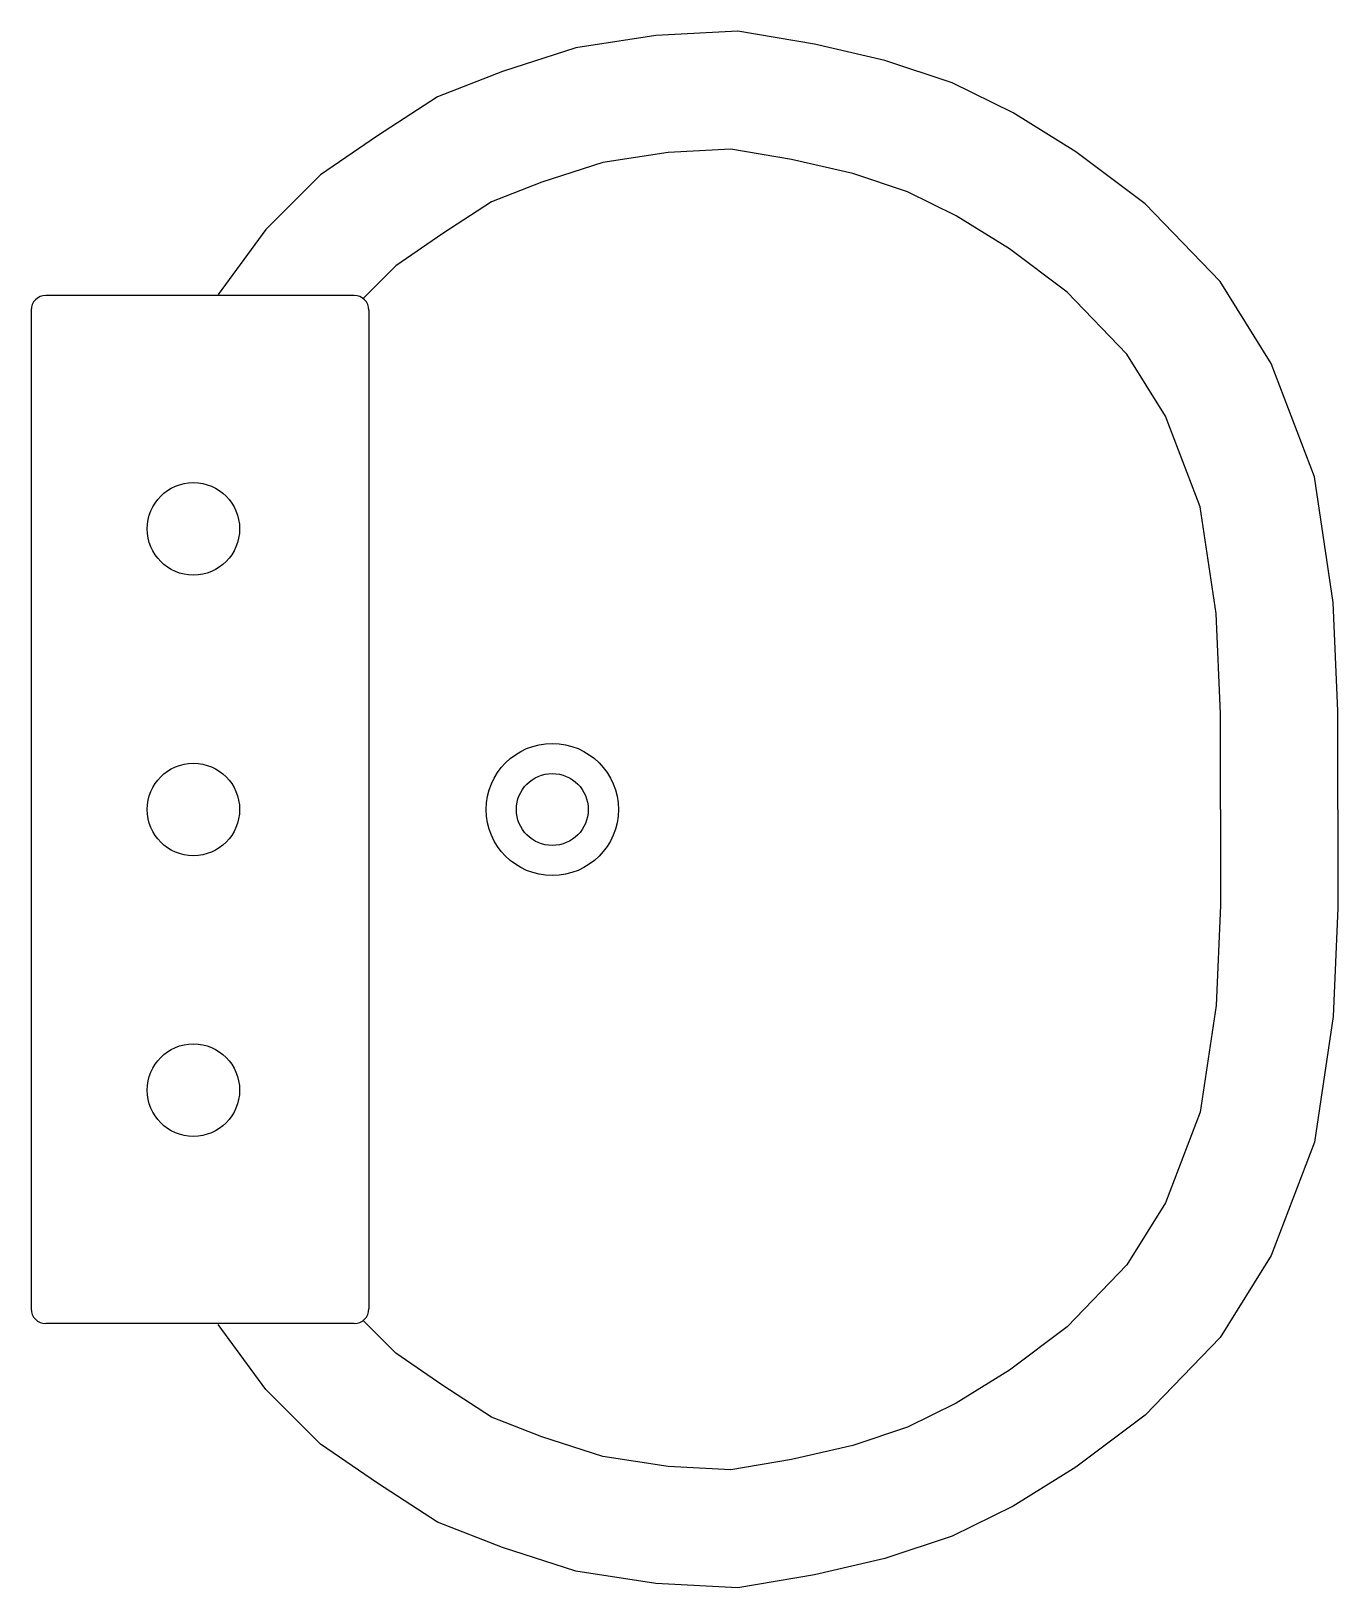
# Model space of a CAD drawing. Header units: millimetres. Extents: x -2918.243 to -2917.798, y 2959.248 to 2959.778.
import ezdxf

# ---------------------------------------------------------------- set-up
doc = ezdxf.new("R2010")
doc.units = ezdxf.units.MM
doc.header["$LTSCALE"] = 10
doc.layers.add('banheiro_louças', color=2, linetype='Continuous')

msp = doc.modelspace()

# ---------------------------------------------------------------- linework, layer by layer
at = {"layer": 'banheiro_louças'}
for p, q in [((-2918.13313, 2959.6878), (-2918.23813, 2959.6878)), ((-2918.24313, 2959.6828), (-2918.24313, 2959.3428)), ((-2918.12813, 2959.6828), (-2918.12813, 2959.3428)), ((-2918.13313, 2959.3378), (-2918.23813, 2959.3378))]:
    msp.add_line(p, q, dxfattribs=at)
for points in [[(-2917.79817, 2959.5128), (-2917.79816, 2959.54638), (-2917.79975, 2959.58333), (-2917.80607, 2959.62608), (-2917.82084, 2959.66461), (-2917.83824, 2959.69259), (-2917.86379, 2959.71905), (-2917.88736, 2959.73673), (-2917.90872, 2959.74999), (-2917.92948, 2959.76015), (-2917.95246, 2959.76785), (-2917.97642, 2959.77334), (-2918.00252, 2959.7778), (-2918.0304, 2959.77633), (-2918.0577, 2959.77209), (-2918.08264, 2959.76408), (-2918.10479, 2959.75544), (-2918.12516, 2959.74214), (-2918.14464, 2959.72885), (-2918.16324, 2959.71023), (-2918.17939, 2959.68811)], [(-2917.83817, 2959.51281), (-2917.83816, 2959.54553), (-2917.83962, 2959.57953), (-2917.845, 2959.61587), (-2917.85682, 2959.64673), (-2917.86997, 2959.66786), (-2917.89035, 2959.68897), (-2917.90995, 2959.70367), (-2917.92811, 2959.71494), (-2917.94469, 2959.72306), (-2917.96332, 2959.7293), (-2917.98427, 2959.7341), (-2918.00486, 2959.73762), (-2918.02626, 2959.73649), (-2918.04846, 2959.73304), (-2918.06924, 2959.72637), (-2918.0864, 2959.71968), (-2918.10295, 2959.70887), (-2918.119, 2959.69792), (-2918.13012, 2959.68679)], [(-2917.79817, 2959.5128), (-2917.79816, 2959.47922), (-2917.79975, 2959.44228), (-2917.80607, 2959.39952), (-2917.82084, 2959.36099), (-2917.83824, 2959.33302), (-2917.86379, 2959.30655), (-2917.88736, 2959.28888), (-2917.90872, 2959.27562), (-2917.92948, 2959.26546), (-2917.95246, 2959.25776), (-2917.97642, 2959.25226), (-2918.00252, 2959.2478), (-2918.0304, 2959.24928), (-2918.0577, 2959.25352), (-2918.08264, 2959.26153), (-2918.10479, 2959.27017), (-2918.12516, 2959.28346), (-2918.14464, 2959.29676), (-2918.16324, 2959.31537), (-2918.17939, 2959.33749)], [(-2917.83817, 2959.51279), (-2917.83816, 2959.48008), (-2917.83962, 2959.44607), (-2917.845, 2959.40973), (-2917.85682, 2959.37888), (-2917.86997, 2959.35775), (-2917.89035, 2959.33664), (-2917.90995, 2959.32193), (-2917.92811, 2959.31066), (-2917.94469, 2959.30255), (-2917.96332, 2959.29631), (-2917.98427, 2959.2915), (-2918.00486, 2959.28798), (-2918.02626, 2959.28912), (-2918.04846, 2959.29256), (-2918.06924, 2959.29924), (-2918.0864, 2959.30593), (-2918.10295, 2959.31674), (-2918.119, 2959.32769), (-2918.13012, 2959.33881)]]:
    msp.add_lwpolyline(points, dxfattribs=at)
for centre in [(-2918.18789, 2959.60834), (-2918.18789, 2959.5128), (-2918.18789, 2959.41726)]:
    msp.add_circle(centre, 0.01574, dxfattribs=at)
at = {"layer": 'banheiro_louças', "color": 1}
for radius in [0.0225, 0.01224]:
    msp.add_circle((-2918.06566, 2959.5128), radius, dxfattribs=at)
at = {"layer": 'banheiro_louças'}
for centre, start, end in [((-2918.23813, 2959.6828), 90, 180), ((-2918.13313, 2959.6828), 0, 90), ((-2918.23813, 2959.3428), 180, 270), ((-2918.13313, 2959.3428), 270, 0)]:
    msp.add_arc(centre, 0.005, start, end, dxfattribs=at)

doc.saveas('drawing.dxf')
